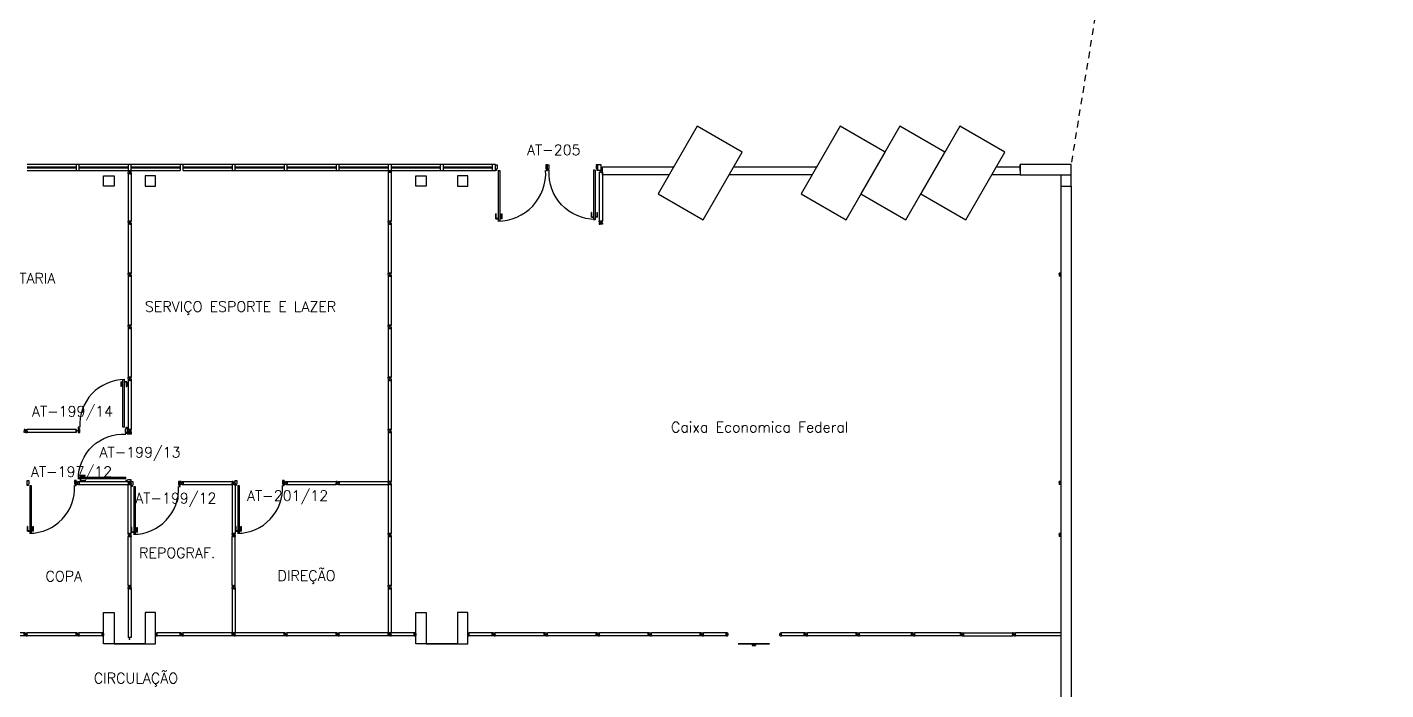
# Model space of a CAD drawing. Header units: millimetres. Extents: x 2860 to 3104, y 1039 to 1134.
# Drawn here: x 3069.24 to 3095.36, y 1060.49 to 1073.22 of the extents above; entities that cross this region are included whole.
import ezdxf

# ---------------------------------------------------------------- set-up
doc = ezdxf.new("R2010")
doc.units = ezdxf.units.MM
doc.linetypes.add('HIDDEN2', pattern=[0.1875, 0.125, -0.0625])
for name, color, linetype in [('ALV', 2, 'Continuous'), ('DIV', 2, 'Continuous'), ('EQUIP', 1, 'Continuous'), ('ESQ', 2, 'Continuous'), ('ESTR', 3, 'Continuous'), ('PROJ', 1, 'HIDDEN2'), ('TEXTO', 2, 'Continuous'), ('TEXTO-ENDEREÇO', 2, 'Continuous')]:
    doc.layers.add(name, color=color, linetype=linetype)
doc.styles.add('UNB-100', font='simplex.shx', dxfattribs={"height": 0.2})
doc.styles.add('UNB-100-1', font='simplex.shx', dxfattribs={"height": 0.2})

# ---------------------------------------------------------------- blocks, each defined once
blk = doc.blocks.new('PILINT-TTS')
for points in [[(-0.2, 0), (-0.2, -0.2), (0, -0.2), (0, 0)], [(-0.8, 0), (-0.8, -0.2), (-1, -0.2), (-1, 0)], [(-0.8, -8.39), (-0.8, -8.99), (-1, -8.99), (-1, -8.39)]]:
    blk.add_lwpolyline(points, close=True)
blk.add_lwpolyline([(-0.2, -8.99), (0, -8.99), (0, -8.39), (-0.2, -8.39), (-0.2, -8.99)])
blk = doc.blocks.new('DIVMT-TTS')
for p, q in [((-0.03, 0.03), (-0.03, 0.006)), ((-0.008, 0.03), (-0.03, 0.03)), ((-0.0185, 0.006), (-0.03, 0.006)), ((-0.0185, -0.006), (-0.0185, 0.006)), ((-0.008, 0.03), (-0.008, 0.02)), ((-0.008, 0.02), (0.008, 0.02)), ((-0.0051, 0), (0.0051, 0)), ((0.0051, 0), (-0.0051, 0)), ((-0.0051, 0), (0.0051, 0)), ((0, -0.0051), (0, 0.0051)), ((0, 0.0051), (0, -0.0051)), ((0.008, 0.03), (0.008, 0.02)), ((0.008, 0.03), (0.03, 0.03)), ((0.0205, 0.006), (0.03, 0.006)), ((0.0205, -0.006), (0.0205, 0.006)), ((0.0205, 0.006), (0.0205, -0.006)), ((0.0205, 0.006), (0.03, 0.006)), ((0.97, 0.03), (0.03, 0.03)), ((0.03, 0.006), (0.03, 0.03)), ((0.03, -0.03), (0.03, 0.03)), ((0.03, -0.005), (0.03, 0.005)), ((0.97, -0.03), (0.97, 0.03)), ((0.97, 0.03), (0.97, 0.009)), ((0.97, 0.009), (0.97, 0.027)), ((0.9795, 0.006), (0.97, 0.006)), ((0.97, -0.005), (0.97, 0.005)), ((0.9795, 0.006), (0.9795, -0.006)), ((1.0051, 0), (0.9949, 0)), ((1, 0.0051), (1, -0.0051)), ((-0.0185, -0.006), (-0.03, -0.006)), ((-0.03, -0.03), (-0.03, -0.006)), ((-0.008, -0.03), (-0.03, -0.03)), ((-0.008, -0.03), (-0.008, -0.02)), ((-0.008, -0.02), (0.008, -0.02)), ((0.008, -0.03), (0.008, -0.02)), ((0.008, -0.03), (0.03, -0.03)), ((0.0205, -0.006), (0.03, -0.006)), ((0.0205, -0.006), (0.03, -0.006)), ((0.03, -0.006), (0.03, -0.03)), ((0.97, -0.03), (0.03, -0.03)), ((0.9795, -0.006), (0.97, -0.006)), ((0.97, -0.009), (0.97, -0.027))]:
    blk.add_line(p, q)
blk = doc.blocks.new('PDV2D-TTS')
at = {"layer": 'DIV'}
for p, q in [((0.03, 0.05), (0.06, 0.05)), ((0.03, 0.035), (0.03, 0.05)), ((0.03, -0.035), (0.03, 0.035)), ((0.06, 0.05), (0.06, -0.02)), ((0.941, 0.05), (0.941, -0.02)), ((0.971, 0.05), (0.941, 0.05)), ((0.971, 0.035), (0.971, 0.05)), ((0.971, -0.035), (0.971, 0.035)), ((0.03, -0.05), (0.03, -0.035)), ((0.05, -0.05), (0.03, -0.05)), ((0.05, -0.02), (0.06, -0.02)), ((0.05, -0.02), (0.05, -0.05)), ((0.079, -0.05), (0.109, -0.05)), ((0.079, -0.05), (0.079, -0.965)), ((0.109, -0.05), (0.109, -0.965)), ((0.951, -0.02), (0.941, -0.02)), ((0.951, -0.02), (0.951, -0.05)), ((0.951, -0.05), (0.971, -0.05)), ((0.971, -0.05), (0.971, -0.035)), ((0.109, -0.965), (0.079, -0.965))]:
    blk.add_line(p, q, dxfattribs=at)
at = {"layer": 'DIV', "color": 1}
for p, q in [((0.036, -0.925), (0.036, -0.835)), ((0.046, -0.835), (0.036, -0.835)), ((0.036, -0.925), (0.076, -0.925)), ((0.046, -0.915), (0.046, -0.835)), ((0.046, -0.915), (0.076, -0.915)), ((0.141, -0.915), (0.111, -0.915)), ((0.151, -0.925), (0.111, -0.925)), ((0.141, -0.915), (0.141, -0.835)), ((0.141, -0.835), (0.151, -0.835)), ((0.151, -0.925), (0.151, -0.835))]:
    blk.add_line(p, q, dxfattribs=at)
blk.add_arc((0.076, -0.1), 0.865, 270, 3.3214, dxfattribs=at)
blk = doc.blocks.new('DIVCIR-TTS')
for p, q in [((0.005, 0), (-0.005, 0)), ((-0.005, 0), (0.005, 0)), ((-0.005, 0), (0.005, 0)), ((0, 0.001), (0, 0.02)), ((0.008, 0.02), (0, 0.02)), ((0, 0.005), (0, -0.005)), ((0, -0.005), (0, 0.005)), ((0, -0.02), (0, 0.001)), ((0.008, 0.03), (0.008, 0.02)), ((0.008, 0.03), (0.03, 0.03)), ((0.02, 0.006), (0.02, -0.006)), ((0.02, 0.006), (0.03, 0.006)), ((0.02, -0.004), (0.02, 0.004)), ((0.02, 0.006), (0.02, -0.006)), ((0.02, 0.006), (0.03, 0.006)), ((0.023, 0.006), (0.027, 0.006)), ((0.47, 0.03), (0.03, 0.03)), ((0.03, -0.03), (0.03, 0.03)), ((0.03, -0.03), (0.03, 0.03)), ((0.03, 0.009), (0.03, 0.027)), ((0.03, -0.005), (0.03, 0.005)), ((0.03, -0.005), (0.03, 0.005)), ((0.47, 0.03), (0.47, 0.009)), ((0.47, -0.03), (0.47, 0.03)), ((0.47, 0.03), (0.47, 0.006)), ((0.492, 0.03), (0.47, 0.03)), ((0.47, 0.009), (0.47, 0.027)), ((0.479, 0.006), (0.47, 0.006)), ((0.481, 0.006), (0.47, 0.006)), ((0.47, -0.005), (0.47, 0.005)), ((0.479, 0.006), (0.479, -0.006)), ((0.481, -0.006), (0.481, 0.006)), ((0.492, 0.03), (0.492, 0.02)), ((0.492, 0.02), (0.508, 0.02)), ((0.505, 0), (0.495, 0)), ((0.495, 0), (0.505, 0)), ((0.505, 0), (0.495, 0)), ((0.495, 0), (0.505, 0)), ((0.5, 0.005), (0.5, -0.005)), ((0.5, -0.005), (0.5, 0.005)), ((0.5, 0.005), (0.5, -0.005)), ((0.508, 0.03), (0.508, 0.02)), ((0.508, 0.03), (0.53, 0.03)), ((0.52, 0.006), (0.53, 0.006)), ((0.52, -0.006), (0.52, 0.006)), ((0.52, 0.006), (0.52, -0.006)), ((0.52, 0.006), (0.53, 0.006)), ((1.47, 0.03), (0.53, 0.03)), ((0.53, 0.006), (0.53, 0.03)), ((0.53, -0.03), (0.53, 0.03)), ((0.53, -0.005), (0.53, 0.005)), ((1.47, -0.03), (1.47, 0.03)), ((1.47, 0.03), (1.47, 0.009)), ((1.47, 0.03), (1.47, 0.006)), ((1.492, 0.03), (1.47, 0.03)), ((1.47, 0.009), (1.47, 0.027)), ((1.479, 0.006), (1.47, 0.006)), ((1.481, 0.006), (1.47, 0.006)), ((1.47, -0.005), (1.47, 0.005)), ((1.479, 0.006), (1.479, -0.006)), ((1.481, -0.006), (1.481, 0.006)), ((1.492, 0.03), (1.492, 0.02)), ((1.492, 0.02), (1.508, 0.02)), ((1.505, 0), (1.495, 0)), ((1.495, 0), (1.505, 0)), ((1.505, 0), (1.495, 0)), ((1.495, 0), (1.505, 0)), ((1.5, 0.005), (1.5, -0.005)), ((1.5, -0.005), (1.5, 0.005)), ((1.5, 0.005), (1.5, -0.005)), ((1.508, 0.03), (1.508, 0.02)), ((1.508, 0.03), (1.53, 0.03)), ((1.52, 0.006), (1.53, 0.006)), ((1.52, -0.006), (1.52, 0.006)), ((1.52, 0.006), (1.52, -0.006)), ((1.52, 0.006), (1.53, 0.006)), ((2.47, 0.03), (1.53, 0.03)), ((1.53, 0.006), (1.53, 0.03)), ((1.53, -0.03), (1.53, 0.03)), ((1.53, -0.005), (1.53, 0.005)), ((2.47, -0.03), (2.47, 0.03)), ((2.47, 0.03), (2.47, 0.009)), ((2.47, 0.03), (2.47, 0.006)), ((2.492, 0.03), (2.47, 0.03)), ((2.47, 0.009), (2.47, 0.027)), ((2.479, 0.006), (2.47, 0.006)), ((2.481, 0.006), (2.47, 0.006)), ((2.47, -0.005), (2.47, 0.005)), ((2.479, 0.006), (2.479, -0.006)), ((2.481, -0.006), (2.481, 0.006)), ((2.492, 0.03), (2.492, 0.02)), ((2.492, 0.02), (2.508, 0.02)), ((2.505, 0), (2.495, 0)), ((2.495, 0), (2.505, 0)), ((2.505, 0), (2.495, 0)), ((2.495, 0), (2.505, 0)), ((2.5, 0.005), (2.5, -0.005)), ((2.5, -0.005), (2.5, 0.005)), ((2.5, 0.005), (2.5, -0.005)), ((2.508, 0.03), (2.508, 0.02)), ((2.508, 0.03), (2.53, 0.03)), ((2.52, 0.006), (2.53, 0.006)), ((2.52, -0.006), (2.52, 0.006)), ((2.52, 0.006), (2.52, -0.006)), ((2.52, 0.006), (2.53, 0.006)), ((3.47, 0.03), (2.53, 0.03)), ((2.53, 0.006), (2.53, 0.03)), ((2.53, -0.03), (2.53, 0.03)), ((2.53, -0.005), (2.53, 0.005)), ((3.47, -0.03), (3.47, 0.03)), ((3.47, 0.03), (3.47, 0.009)), ((3.47, 0.03), (3.47, 0.006)), ((3.492, 0.03), (3.47, 0.03)), ((3.47, 0.009), (3.47, 0.027)), ((3.479, 0.006), (3.47, 0.006)), ((3.481, 0.006), (3.47, 0.006)), ((3.47, -0.005), (3.47, 0.005)), ((3.479, 0.006), (3.479, -0.006)), ((3.481, -0.006), (3.481, 0.006)), ((3.492, 0.03), (3.492, 0.02)), ((3.492, 0.02), (3.508, 0.02)), ((3.505, 0), (3.495, 0)), ((3.495, 0), (3.505, 0)), ((3.505, 0), (3.495, 0)), ((3.495, 0), (3.505, 0)), ((3.5, 0.005), (3.5, -0.005)), ((3.5, -0.005), (3.5, 0.005)), ((3.5, 0.005), (3.5, -0.005)), ((3.508, 0.03), (3.508, 0.02)), ((3.508, 0.03), (3.53, 0.03)), ((3.52, 0.006), (3.53, 0.006)), ((3.52, -0.006), (3.52, 0.006)), ((3.52, 0.006), (3.52, -0.006)), ((3.52, 0.006), (3.53, 0.006)), ((4.47, 0.03), (3.53, 0.03)), ((3.53, 0.006), (3.53, 0.03)), ((3.53, -0.03), (3.53, 0.03)), ((3.53, -0.005), (3.53, 0.005)), ((4.47, 0.03), (4.47, 0.006)), ((4.492, 0.03), (4.47, 0.03)), ((4.47, -0.03), (4.47, 0.03)), ((4.47, 0.03), (4.47, 0.009)), ((4.47, 0.009), (4.47, 0.027)), ((4.481, 0.006), (4.47, 0.006)), ((4.479, 0.006), (4.47, 0.006)), ((4.47, -0.005), (4.47, 0.005)), ((4.479, 0.006), (4.479, -0.006)), ((4.481, -0.006), (4.481, 0.006)), ((4.492, 0.03), (4.492, 0.02)), ((4.492, 0.02), (4.508, 0.02)), ((4.495, 0), (4.505, 0)), ((4.505, 0), (4.495, 0)), ((4.495, 0), (4.505, 0)), ((4.505, 0), (4.495, 0)), ((4.5, -0.005), (4.5, 0.005)), ((4.5, 0.005), (4.5, -0.005)), ((4.5, 0.005), (4.5, -0.005)), ((4.508, 0.03), (4.508, 0.02)), ((4.508, 0.03), (4.53, 0.03)), ((4.52, 0.006), (4.53, 0.006)), ((4.52, -0.006), (4.52, 0.006)), ((4.52, 0.006), (4.52, -0.006)), ((4.52, 0.006), (4.53, 0.006)), ((4.53, 0.006), (4.53, 0.03)), ((4.53, -0.03), (4.53, 0.03)), ((4.97, 0.03), (4.53, 0.03)), ((4.53, -0.005), (4.53, 0.005)), ((4.97, 0.03), (4.97, 0.009)), ((4.97, -0.03), (4.97, 0.03)), ((4.992, 0.029), (4.97, 0.029)), ((4.97, 0.029), (4.97, -0.031)), ((4.97, 0.009), (4.97, 0.027)), ((4.97, 0.008), (4.97, 0.026)), ((4.979, 0.006), (4.97, 0.006)), ((4.97, -0.005), (4.97, 0.005)), ((4.979, 0.005), (4.97, 0.005)), ((4.97, 0.004), (4.97, -0.006)), ((4.977, 0.005), (4.973, 0.005)), ((4.979, 0.006), (4.979, -0.006)), ((4.979, -0.007), (4.979, 0.005)), ((4.979, 0.003), (4.979, -0.005)), ((4.992, 0.029), (4.992, 0.019)), ((5, 0.019), (4.992, 0.019)), ((5.005, 0), (4.995, 0)), ((5, 0.019), (5, -0.002)), ((5, 0.005), (5, -0.005)), ((5, 0.004), (5, -0.006)), ((0, -0.02), (0.008, -0.02)), ((0.008, -0.03), (0.008, -0.02)), ((0.008, -0.03), (0.03, -0.03)), ((0.02, -0.006), (0.03, -0.006)), ((0.02, -0.006), (0.03, -0.006)), ((0.023, -0.006), (0.027, -0.006)), ((0.03, -0.009), (0.03, -0.027)), ((0.47, -0.03), (0.03, -0.03)), ((0.479, -0.006), (0.47, -0.006)), ((0.481, -0.006), (0.47, -0.006)), ((0.47, -0.03), (0.47, -0.006)), ((0.47, -0.009), (0.47, -0.027)), ((0.492, -0.03), (0.47, -0.03)), ((0.492, -0.03), (0.492, -0.02)), ((0.492, -0.02), (0.508, -0.02)), ((0.508, -0.03), (0.508, -0.02)), ((0.508, -0.03), (0.53, -0.03)), ((0.52, -0.006), (0.53, -0.006)), ((0.52, -0.006), (0.53, -0.006)), ((0.53, -0.006), (0.53, -0.03)), ((1.47, -0.03), (0.53, -0.03)), ((1.479, -0.006), (1.47, -0.006)), ((1.481, -0.006), (1.47, -0.006)), ((1.47, -0.03), (1.47, -0.006)), ((1.47, -0.009), (1.47, -0.027)), ((1.492, -0.03), (1.47, -0.03)), ((1.492, -0.03), (1.492, -0.02)), ((1.492, -0.02), (1.508, -0.02)), ((1.508, -0.03), (1.508, -0.02)), ((1.508, -0.03), (1.53, -0.03)), ((1.52, -0.006), (1.53, -0.006)), ((1.52, -0.006), (1.53, -0.006)), ((1.53, -0.006), (1.53, -0.03)), ((2.47, -0.03), (1.53, -0.03)), ((2.479, -0.006), (2.47, -0.006)), ((2.481, -0.006), (2.47, -0.006)), ((2.47, -0.03), (2.47, -0.006)), ((2.47, -0.009), (2.47, -0.027)), ((2.492, -0.03), (2.47, -0.03)), ((2.492, -0.03), (2.492, -0.02)), ((2.492, -0.02), (2.508, -0.02)), ((2.508, -0.03), (2.508, -0.02)), ((2.508, -0.03), (2.53, -0.03)), ((2.52, -0.006), (2.53, -0.006)), ((2.52, -0.006), (2.53, -0.006)), ((2.53, -0.006), (2.53, -0.03)), ((3.47, -0.03), (2.53, -0.03)), ((3.479, -0.006), (3.47, -0.006)), ((3.481, -0.006), (3.47, -0.006)), ((3.47, -0.03), (3.47, -0.006)), ((3.47, -0.009), (3.47, -0.027)), ((3.492, -0.03), (3.47, -0.03)), ((3.492, -0.03), (3.492, -0.02)), ((3.492, -0.02), (3.508, -0.02)), ((3.508, -0.03), (3.508, -0.02)), ((3.508, -0.03), (3.53, -0.03)), ((3.52, -0.006), (3.53, -0.006)), ((3.52, -0.006), (3.53, -0.006)), ((3.53, -0.006), (3.53, -0.03)), ((4.47, -0.03), (3.53, -0.03)), ((4.481, -0.006), (4.47, -0.006)), ((4.47, -0.03), (4.47, -0.006)), ((4.479, -0.006), (4.47, -0.006)), ((4.47, -0.009), (4.47, -0.027)), ((4.492, -0.03), (4.47, -0.03)), ((4.492, -0.03), (4.492, -0.02)), ((4.492, -0.02), (4.508, -0.02)), ((4.508, -0.03), (4.508, -0.02)), ((4.508, -0.03), (4.53, -0.03)), ((4.52, -0.006), (4.53, -0.006)), ((4.52, -0.006), (4.53, -0.006)), ((4.53, -0.006), (4.53, -0.03)), ((4.97, -0.03), (4.53, -0.03)), ((4.979, -0.006), (4.97, -0.006)), ((4.979, -0.007), (4.97, -0.007)), ((4.97, -0.009), (4.97, -0.027)), ((4.97, -0.01), (4.97, -0.028)), ((4.992, -0.031), (4.97, -0.031)), ((4.977, -0.007), (4.973, -0.007)), ((4.992, -0.031), (4.992, -0.021)), ((4.992, -0.021), (5, -0.021)), ((5.005, -0.001), (4.995, -0.001)), ((5, -0.002), (5, -0.021))]:
    blk.add_line(p, q)
blk = doc.blocks.new('MTT-TTS')
for p, q in [((-0.008, 0.03), (-0.03, 0.03)), ((-0.03, 0.03), (-0.03, 0.006)), ((-0.0185, 0.006), (-0.03, 0.006)), ((-0.0185, -0.006), (-0.0185, 0.006)), ((-0.008, 0.03), (-0.008, 0.02)), ((-0.008, 0.02), (0.008, 0.02)), ((-0.0051, 0), (0.0051, 0)), ((0, -0.0051), (0, 0.0051)), ((0.008, 0.03), (0.03, 0.03)), ((0.008, 0.03), (0.008, 0.02)), ((0.0205, -0.006), (0.0205, 0.006)), ((0.0205, 0.006), (0.03, 0.006)), ((0.03, 0.006), (0.03, 0.03)), ((-0.03, -0.03), (-0.03, -0.006)), ((-0.0185, -0.006), (-0.03, -0.006)), ((-0.008, -0.03), (-0.03, -0.03)), ((-0.008, -0.02), (0.008, -0.02)), ((-0.008, -0.03), (-0.008, -0.02)), ((0.008, -0.03), (0.008, -0.02)), ((0.008, -0.03), (0.03, -0.03)), ((0.0205, -0.006), (0.03, -0.006)), ((0.03, -0.006), (0.03, -0.03))]:
    blk.add_line(p, q)
blk = doc.blocks.new('DIV-TTS')
for p, q in [((-0.0051, 0), (0.0051, 0)), ((0, -0.0051), (0, 0.0051)), ((0.0205, 0.006), (0.03, 0.006)), ((0.0205, -0.006), (0.0205, 0.006)), ((0.03, 0.03), (0.97, 0.03)), ((0.03, 0.03), (0.03, -0.03)), ((0.03, 0.009), (0.03, 0.027)), ((0.03, 0.005), (0.03, -0.005)), ((0.97, 0.03), (0.97, -0.03)), ((0.9795, 0.006), (0.97, 0.006)), ((0.97, 0.005), (0.97, -0.005)), ((0.9795, -0.006), (0.9795, 0.006)), ((1.0051, 0), (0.9949, 0)), ((0.9949, 0), (1.0051, 0)), ((1, -0.0051), (1, 0.0051)), ((0.0205, -0.006), (0.03, -0.006)), ((0.03, -0.03), (0.03, -0.009)), ((0.03, -0.009), (0.03, -0.027)), ((0.03, -0.03), (0.97, -0.03)), ((0.9795, -0.006), (0.97, -0.006))]:
    blk.add_line(p, q)
blk = doc.blocks.new('MTINI-TTS')
for p, q in [((-0.03, 0.008), (-0.03, 0.03)), ((0.03, 0.03), (-0.03, 0.03)), ((-0.03, 0.008), (-0.02, 0.008)), ((-0.009, 0.03), (-0.027, 0.03)), ((-0.02, 0.008), (-0.02, 0)), ((-0.001, 0), (-0.02, 0)), ((-0.006, 0.02), (-0.006, 0.03)), ((-0.006, 0.023), (-0.006, 0.027)), ((-0.006, 0.02), (0.006, 0.02)), ((0.005, 0.03), (-0.005, 0.03)), ((0.005, 0), (-0.005, 0)), ((0.004, 0.02), (-0.004, 0.02)), ((0.02, 0), (-0.001, 0)), ((0, -0.005), (0, 0.005)), ((0.006, 0.02), (0.006, 0.03)), ((0.006, 0.023), (0.006, 0.027)), ((0.009, 0.03), (0.027, 0.03)), ((0.03, 0.008), (0.02, 0.008)), ((0.02, 0), (0.02, 0.008)), ((0.03, 0.008), (0.03, 0.03))]:
    blk.add_line(p, q)

msp = doc.modelspace()

# ---------------------------------------------------------------- linework, layer by layer
at = {"layer": 'ALV'}
for p, q in [((3080.297, 1070.382), (3080.297, 1070.532)), ((3080.297, 1070.532), (3081.666, 1070.532)), ((3082.821, 1070.532), (3084.415, 1070.532)), ((3085.564, 1070.532), (3085.57, 1070.532)), ((3087.868, 1070.532), (3088.331, 1070.532)), ((3081.58, 1070.382), (3080.297, 1070.382)), ((3084.329, 1070.382), (3082.734, 1070.382)), ((3085.483, 1070.382), (3085.478, 1070.382)), ((3088.331, 1070.382), (3087.782, 1070.382)), ((3089.108, 1070.164), (3089.108, 1052.174)), ((3089.308, 1070.164), (3089.308, 1052.174))]:
    msp.add_line(p, q, dxfattribs=at)
at = {"layer": 'DIV'}
for p, q in [((3071.177, 1070.401), (3071.177, 1069.492)), ((3071.237, 1070.401), (3071.177, 1070.401)), ((3071.177, 1070.401), (3071.198, 1070.401)), ((3071.198, 1070.401), (3071.18, 1070.401)), ((3071.201, 1070.411), (3071.213, 1070.411)), ((3071.201, 1070.411), (3071.201, 1070.401)), ((3071.202, 1070.431), (3071.212, 1070.431)), ((3071.212, 1070.401), (3071.202, 1070.401)), ((3071.207, 1070.436), (3071.207, 1070.426)), ((3071.213, 1070.411), (3071.213, 1070.401)), ((3071.216, 1070.401), (3071.234, 1070.401)), ((3071.237, 1070.401), (3071.237, 1069.492)), ((3071.201, 1069.492), (3071.177, 1069.492)), ((3071.177, 1069.47), (3071.177, 1069.492)), ((3071.237, 1069.492), (3071.177, 1069.492)), ((3071.177, 1069.47), (3071.187, 1069.47)), ((3071.177, 1069.454), (3071.187, 1069.454)), ((3071.177, 1069.454), (3071.177, 1069.432)), ((3071.177, 1069.432), (3071.201, 1069.432)), ((3071.187, 1069.454), (3071.187, 1069.47)), ((3071.201, 1069.482), (3071.201, 1069.492)), ((3071.201, 1069.482), (3071.201, 1069.492)), ((3071.213, 1069.482), (3071.201, 1069.482)), ((3071.201, 1069.482), (3071.213, 1069.482)), ((3071.201, 1069.443), (3071.201, 1069.432)), ((3071.213, 1069.443), (3071.201, 1069.443)), ((3071.212, 1069.492), (3071.202, 1069.492)), ((3071.212, 1069.462), (3071.202, 1069.462)), ((3071.202, 1069.462), (3071.212, 1069.462)), ((3071.207, 1069.457), (3071.207, 1069.467)), ((3071.207, 1069.467), (3071.207, 1069.457)), ((3071.207, 1069.457), (3071.207, 1069.467)), ((3071.213, 1069.492), (3071.237, 1069.492)), ((3071.213, 1069.482), (3071.213, 1069.492)), ((3071.213, 1069.482), (3071.213, 1069.492)), ((3071.213, 1069.443), (3071.213, 1069.432)), ((3071.237, 1069.432), (3071.213, 1069.432)), ((3071.237, 1069.47), (3071.227, 1069.47)), ((3071.227, 1069.454), (3071.227, 1069.47)), ((3071.237, 1069.454), (3071.227, 1069.454)), ((3071.237, 1069.47), (3071.237, 1069.492)), ((3071.237, 1069.454), (3071.237, 1069.432)), ((3073.177, 1062.432), (3073.198, 1062.432)), ((3073.237, 1062.432), (3073.177, 1062.432)), ((3073.177, 1062.432), (3073.178, 1061.584)), ((3073.198, 1062.432), (3073.18, 1062.432)), ((3073.201, 1062.441), (3073.201, 1062.432)), ((3073.201, 1062.441), (3073.213, 1062.441)), ((3073.202, 1062.462), (3073.212, 1062.462)), ((3073.212, 1062.432), (3073.202, 1062.432)), ((3073.207, 1062.467), (3073.207, 1062.457)), ((3073.213, 1062.441), (3073.213, 1062.432)), ((3073.216, 1062.432), (3073.234, 1062.432)), ((3073.237, 1062.432), (3073.238, 1061.584)), ((3076.177, 1062.432), (3076.198, 1062.432)), ((3076.237, 1062.432), (3076.177, 1062.432)), ((3076.177, 1062.432), (3076.178, 1061.584)), ((3076.198, 1062.432), (3076.18, 1062.432)), ((3076.201, 1062.441), (3076.201, 1062.432)), ((3076.201, 1062.441), (3076.213, 1062.441)), ((3076.202, 1062.462), (3076.212, 1062.462)), ((3076.212, 1062.432), (3076.202, 1062.432)), ((3076.207, 1062.467), (3076.207, 1062.457)), ((3076.213, 1062.441), (3076.213, 1062.432)), ((3076.216, 1062.432), (3076.234, 1062.432)), ((3076.237, 1062.432), (3076.238, 1061.584)), ((3073.238, 1061.584), (3073.178, 1061.584)), ((3073.202, 1061.574), (3073.202, 1061.584)), ((3073.202, 1061.574), (3073.214, 1061.574)), ((3073.213, 1061.584), (3073.203, 1061.584)), ((3073.203, 1061.554), (3073.213, 1061.554)), ((3073.208, 1061.559), (3073.208, 1061.549)), ((3073.208, 1061.549), (3073.208, 1061.559)), ((3073.214, 1061.574), (3073.214, 1061.584)), ((3076.238, 1061.584), (3076.178, 1061.584)), ((3076.202, 1061.574), (3076.202, 1061.584)), ((3076.202, 1061.574), (3076.214, 1061.574)), ((3076.213, 1061.584), (3076.203, 1061.584)), ((3076.203, 1061.554), (3076.213, 1061.554)), ((3076.208, 1061.559), (3076.208, 1061.549)), ((3076.208, 1061.549), (3076.208, 1061.559)), ((3076.214, 1061.574), (3076.214, 1061.584)), ((3083.713, 1061.554), (3083.703, 1061.554)), ((3083.703, 1061.554), (3083.713, 1061.554)), ((3083.703, 1061.554), (3083.713, 1061.554)), ((3083.708, 1061.554), (3083.708, 1061.574)), ((3083.716, 1061.574), (3083.708, 1061.574)), ((3083.708, 1061.559), (3083.708, 1061.549)), ((3083.708, 1061.549), (3083.708, 1061.559)), ((3083.708, 1061.534), (3083.708, 1061.554)), ((3083.708, 1061.534), (3083.716, 1061.534)), ((3083.716, 1061.584), (3083.716, 1061.574)), ((3083.716, 1061.584), (3083.738, 1061.584)), ((3083.716, 1061.524), (3083.716, 1061.534)), ((3083.716, 1061.524), (3083.738, 1061.524)), ((3083.728, 1061.56), (3083.728, 1061.548)), ((3083.728, 1061.56), (3083.738, 1061.56)), ((3083.728, 1061.56), (3083.728, 1061.548)), ((3083.728, 1061.56), (3083.738, 1061.56)), ((3083.728, 1061.55), (3083.728, 1061.558)), ((3083.728, 1061.548), (3083.738, 1061.548)), ((3083.728, 1061.548), (3083.738, 1061.548)), ((3083.73, 1061.56), (3083.735, 1061.56)), ((3083.73, 1061.548), (3083.735, 1061.548)), ((3084.178, 1061.584), (3083.738, 1061.584)), ((3083.738, 1061.524), (3083.738, 1061.584)), ((3083.738, 1061.524), (3083.738, 1061.584)), ((3083.738, 1061.563), (3083.738, 1061.581)), ((3083.738, 1061.549), (3083.738, 1061.559)), ((3083.738, 1061.549), (3083.738, 1061.559)), ((3083.738, 1061.545), (3083.738, 1061.527)), ((3084.178, 1061.524), (3083.738, 1061.524)), ((3084.178, 1061.584), (3084.178, 1061.563)), ((3084.178, 1061.524), (3084.178, 1061.584)), ((3084.178, 1061.584), (3084.178, 1061.56)), ((3084.2, 1061.584), (3084.178, 1061.584)), ((3084.178, 1061.563), (3084.178, 1061.581)), ((3084.187, 1061.56), (3084.178, 1061.56)), ((3084.189, 1061.56), (3084.178, 1061.56)), ((3084.178, 1061.549), (3084.178, 1061.559)), ((3084.187, 1061.548), (3084.178, 1061.548)), ((3084.189, 1061.548), (3084.178, 1061.548)), ((3084.178, 1061.524), (3084.178, 1061.548)), ((3084.178, 1061.545), (3084.178, 1061.527)), ((3084.2, 1061.524), (3084.178, 1061.524)), ((3084.187, 1061.56), (3084.187, 1061.548)), ((3084.189, 1061.548), (3084.189, 1061.56)), ((3084.2, 1061.584), (3084.2, 1061.574)), ((3084.2, 1061.574), (3084.216, 1061.574)), ((3084.2, 1061.524), (3084.2, 1061.534)), ((3084.2, 1061.534), (3084.216, 1061.534)), ((3084.213, 1061.554), (3084.203, 1061.554)), ((3084.203, 1061.554), (3084.213, 1061.554)), ((3084.213, 1061.554), (3084.203, 1061.554)), ((3084.203, 1061.554), (3084.213, 1061.554)), ((3084.208, 1061.559), (3084.208, 1061.549)), ((3084.208, 1061.549), (3084.208, 1061.559)), ((3084.208, 1061.559), (3084.208, 1061.549)), ((3084.216, 1061.584), (3084.216, 1061.574)), ((3084.216, 1061.584), (3084.238, 1061.584)), ((3084.216, 1061.524), (3084.216, 1061.534)), ((3084.216, 1061.524), (3084.238, 1061.524)), ((3084.228, 1061.56), (3084.238, 1061.56)), ((3084.228, 1061.548), (3084.228, 1061.56)), ((3084.228, 1061.56), (3084.228, 1061.548)), ((3084.228, 1061.56), (3084.238, 1061.56)), ((3084.228, 1061.548), (3084.238, 1061.548)), ((3084.228, 1061.548), (3084.238, 1061.548)), ((3085.178, 1061.584), (3084.238, 1061.584)), ((3084.238, 1061.56), (3084.238, 1061.584)), ((3084.238, 1061.524), (3084.238, 1061.584)), ((3084.238, 1061.549), (3084.238, 1061.559)), ((3084.238, 1061.548), (3084.238, 1061.524)), ((3085.178, 1061.524), (3084.238, 1061.524)), ((3085.178, 1061.524), (3085.178, 1061.584)), ((3085.178, 1061.584), (3085.178, 1061.563)), ((3085.178, 1061.584), (3085.178, 1061.56)), ((3085.2, 1061.584), (3085.178, 1061.584)), ((3085.178, 1061.563), (3085.178, 1061.581)), ((3085.187, 1061.56), (3085.178, 1061.56)), ((3085.189, 1061.56), (3085.178, 1061.56)), ((3085.178, 1061.549), (3085.178, 1061.559)), ((3085.187, 1061.548), (3085.178, 1061.548)), ((3085.189, 1061.548), (3085.178, 1061.548)), ((3085.178, 1061.524), (3085.178, 1061.548)), ((3085.178, 1061.545), (3085.178, 1061.527)), ((3085.2, 1061.524), (3085.178, 1061.524)), ((3085.187, 1061.56), (3085.187, 1061.548)), ((3085.189, 1061.548), (3085.189, 1061.56)), ((3085.2, 1061.584), (3085.2, 1061.574)), ((3085.2, 1061.574), (3085.216, 1061.574)), ((3085.2, 1061.524), (3085.2, 1061.534)), ((3085.2, 1061.534), (3085.216, 1061.534)), ((3085.213, 1061.554), (3085.203, 1061.554)), ((3085.203, 1061.554), (3085.213, 1061.554)), ((3085.213, 1061.554), (3085.203, 1061.554)), ((3085.203, 1061.554), (3085.213, 1061.554)), ((3085.208, 1061.559), (3085.208, 1061.549)), ((3085.208, 1061.549), (3085.208, 1061.559)), ((3085.208, 1061.559), (3085.208, 1061.549)), ((3085.216, 1061.584), (3085.216, 1061.574)), ((3085.216, 1061.584), (3085.238, 1061.584)), ((3085.216, 1061.524), (3085.216, 1061.534)), ((3085.216, 1061.524), (3085.238, 1061.524)), ((3085.228, 1061.56), (3085.238, 1061.56)), ((3085.228, 1061.548), (3085.228, 1061.56)), ((3085.228, 1061.56), (3085.228, 1061.548)), ((3085.228, 1061.56), (3085.238, 1061.56)), ((3085.228, 1061.548), (3085.238, 1061.548)), ((3085.228, 1061.548), (3085.238, 1061.548)), ((3086.241, 1061.584), (3085.238, 1061.584)), ((3085.238, 1061.56), (3085.238, 1061.584)), ((3085.238, 1061.524), (3085.238, 1061.584)), ((3085.238, 1061.549), (3085.238, 1061.559)), ((3085.238, 1061.548), (3085.238, 1061.524)), ((3086.241, 1061.524), (3085.238, 1061.524)), ((3086.241, 1061.524), (3086.241, 1061.584)), ((3086.241, 1061.584), (3086.241, 1061.563)), ((3086.241, 1061.584), (3086.241, 1061.56)), ((3086.263, 1061.584), (3086.241, 1061.584)), ((3086.241, 1061.563), (3086.241, 1061.581)), ((3086.25, 1061.56), (3086.241, 1061.56)), ((3086.252, 1061.56), (3086.241, 1061.56)), ((3086.241, 1061.549), (3086.241, 1061.559)), ((3086.25, 1061.548), (3086.241, 1061.548)), ((3086.252, 1061.548), (3086.241, 1061.548)), ((3086.241, 1061.524), (3086.241, 1061.548)), ((3086.241, 1061.545), (3086.241, 1061.527)), ((3086.263, 1061.524), (3086.241, 1061.524)), ((3086.25, 1061.56), (3086.25, 1061.548)), ((3086.252, 1061.548), (3086.252, 1061.56)), ((3086.263, 1061.584), (3086.263, 1061.574)), ((3086.263, 1061.574), (3086.279, 1061.574)), ((3086.263, 1061.524), (3086.263, 1061.534)), ((3086.263, 1061.534), (3086.279, 1061.534)), ((3086.276, 1061.554), (3086.266, 1061.554)), ((3086.266, 1061.554), (3086.276, 1061.554)), ((3086.276, 1061.554), (3086.266, 1061.554)), ((3086.266, 1061.554), (3086.276, 1061.554)), ((3086.271, 1061.559), (3086.271, 1061.549)), ((3086.271, 1061.549), (3086.271, 1061.559)), ((3086.271, 1061.559), (3086.271, 1061.549)), ((3086.279, 1061.584), (3086.279, 1061.574)), ((3086.279, 1061.584), (3086.301, 1061.584)), ((3086.279, 1061.524), (3086.279, 1061.534)), ((3086.279, 1061.524), (3086.301, 1061.524)), ((3086.291, 1061.56), (3086.301, 1061.56)), ((3086.291, 1061.548), (3086.291, 1061.56)), ((3086.291, 1061.56), (3086.291, 1061.548)), ((3086.291, 1061.56), (3086.301, 1061.56)), ((3086.291, 1061.548), (3086.301, 1061.548)), ((3086.291, 1061.548), (3086.301, 1061.548)), ((3087.178, 1061.584), (3086.301, 1061.584)), ((3086.301, 1061.56), (3086.301, 1061.584)), ((3086.301, 1061.524), (3086.301, 1061.584)), ((3086.301, 1061.549), (3086.301, 1061.559)), ((3086.301, 1061.548), (3086.301, 1061.524)), ((3087.178, 1061.524), (3086.301, 1061.524)), ((3087.178, 1061.524), (3087.178, 1061.584)), ((3087.178, 1061.584), (3087.178, 1061.563)), ((3087.178, 1061.584), (3087.178, 1061.56)), ((3087.2, 1061.584), (3087.178, 1061.584)), ((3087.178, 1061.563), (3087.178, 1061.581)), ((3087.187, 1061.56), (3087.178, 1061.56)), ((3087.189, 1061.56), (3087.178, 1061.56)), ((3087.178, 1061.549), (3087.178, 1061.559)), ((3087.187, 1061.548), (3087.178, 1061.548)), ((3087.189, 1061.548), (3087.178, 1061.548)), ((3087.178, 1061.524), (3087.178, 1061.548)), ((3087.178, 1061.545), (3087.178, 1061.527)), ((3087.2, 1061.524), (3087.178, 1061.524)), ((3087.187, 1061.56), (3087.187, 1061.548)), ((3087.189, 1061.548), (3087.189, 1061.56)), ((3087.2, 1061.584), (3087.2, 1061.574)), ((3087.2, 1061.574), (3087.216, 1061.574)), ((3087.2, 1061.524), (3087.2, 1061.534)), ((3087.2, 1061.534), (3087.216, 1061.534)), ((3087.213, 1061.554), (3087.203, 1061.554)), ((3087.203, 1061.554), (3087.213, 1061.554)), ((3087.213, 1061.554), (3087.203, 1061.554)), ((3087.203, 1061.554), (3087.213, 1061.554)), ((3087.208, 1061.559), (3087.208, 1061.549)), ((3087.208, 1061.549), (3087.208, 1061.559)), ((3087.208, 1061.559), (3087.208, 1061.549)), ((3087.216, 1061.584), (3087.216, 1061.574)), ((3087.216, 1061.584), (3087.238, 1061.584)), ((3087.216, 1061.524), (3087.216, 1061.534)), ((3087.216, 1061.524), (3087.238, 1061.524)), ((3087.228, 1061.56), (3087.238, 1061.56)), ((3087.228, 1061.548), (3087.228, 1061.56)), ((3087.228, 1061.56), (3087.228, 1061.548)), ((3087.228, 1061.56), (3087.238, 1061.56)), ((3087.228, 1061.548), (3087.238, 1061.548)), ((3087.228, 1061.548), (3087.238, 1061.548)), ((3087.238, 1061.56), (3087.238, 1061.584)), ((3087.238, 1061.524), (3087.238, 1061.584)), ((3087.238, 1061.549), (3087.238, 1061.559)), ((3087.238, 1061.548), (3087.238, 1061.524)), ((3088.178, 1061.584), (3088.178, 1061.56)), ((3088.2, 1061.584), (3088.178, 1061.584)), ((3088.189, 1061.56), (3088.178, 1061.56)), ((3088.189, 1061.548), (3088.178, 1061.548)), ((3088.178, 1061.524), (3088.178, 1061.548)), ((3088.2, 1061.524), (3088.178, 1061.524)), ((3088.189, 1061.548), (3088.189, 1061.56)), ((3088.2, 1061.584), (3088.2, 1061.574)), ((3088.2, 1061.574), (3088.216, 1061.574)), ((3088.2, 1061.524), (3088.2, 1061.534)), ((3088.2, 1061.534), (3088.216, 1061.534)), ((3088.203, 1061.554), (3088.213, 1061.554)), ((3088.213, 1061.554), (3088.203, 1061.554)), ((3088.203, 1061.554), (3088.213, 1061.554)), ((3088.208, 1061.549), (3088.208, 1061.559)), ((3088.208, 1061.559), (3088.208, 1061.549)), ((3088.216, 1061.584), (3088.216, 1061.574)), ((3088.216, 1061.584), (3088.238, 1061.584)), ((3088.216, 1061.524), (3088.216, 1061.534)), ((3088.216, 1061.524), (3088.238, 1061.524)), ((3088.228, 1061.56), (3088.238, 1061.56)), ((3088.228, 1061.548), (3088.228, 1061.56)), ((3088.228, 1061.56), (3088.228, 1061.548)), ((3088.228, 1061.56), (3088.238, 1061.56)), ((3088.228, 1061.548), (3088.238, 1061.548)), ((3088.228, 1061.548), (3088.238, 1061.548)), ((3089.108, 1061.584), (3088.238, 1061.584)), ((3088.238, 1061.56), (3088.238, 1061.584)), ((3088.238, 1061.524), (3088.238, 1061.584)), ((3088.238, 1061.549), (3088.238, 1061.559)), ((3088.238, 1061.548), (3088.238, 1061.524)), ((3089.108, 1061.524), (3088.238, 1061.524)), ((3070.908, 1061.38), (3071.51, 1061.38)), ((3070.908, 1061.374), (3071.51, 1061.374)), ((3076.908, 1061.38), (3077.51, 1061.38)), ((3076.908, 1061.374), (3077.51, 1061.374)), ((3082.908, 1061.38), (3083.508, 1061.38)), ((3082.908, 1061.374), (3083.508, 1061.374))]:
    msp.add_line(p, q, dxfattribs=at)
at = {"layer": 'EQUIP'}
for p, q in [((3086.713, 1070.532), (3086.719, 1070.532)), ((3086.632, 1070.382), (3086.627, 1070.382))]:
    msp.add_line(p, q, dxfattribs=at)
for points in [[(3081.369, 1070.017), (3082.235, 1069.517), (3082.985, 1070.816), (3082.119, 1071.316)], [(3084.118, 1070.017), (3084.984, 1069.517), (3085.734, 1070.816), (3084.868, 1071.316)], [(3085.267, 1070.017), (3086.133, 1069.517), (3086.883, 1070.816), (3086.017, 1071.316)], [(3086.416, 1070.017), (3087.282, 1069.517), (3088.032, 1070.816), (3087.166, 1071.316)]]:
    msp.add_lwpolyline(points, close=True, dxfattribs=at)
at = {"layer": 'ESQ'}
for p, q in [((3069.237, 1070.516), (3070.177, 1070.516)), ((3069.237, 1070.462), (3070.177, 1070.462)), ((3070.177, 1070.582), (3069.238, 1070.582)), ((3070.177, 1070.528), (3069.238, 1070.528)), ((3070.177, 1070.582), (3070.177, 1070.463)), ((3070.237, 1070.582), (3070.177, 1070.582)), ((3070.177, 1070.462), (3070.237, 1070.462)), ((3070.237, 1070.462), (3070.237, 1070.582)), ((3070.237, 1070.516), (3071.177, 1070.516)), ((3070.237, 1070.462), (3071.177, 1070.462)), ((3071.177, 1070.582), (3070.238, 1070.582)), ((3071.177, 1070.528), (3070.238, 1070.528)), ((3071.239, 1070.582), (3071.179, 1070.582)), ((3071.179, 1070.582), (3071.179, 1070.463)), ((3071.179, 1070.462), (3071.239, 1070.462)), ((3071.239, 1070.462), (3071.239, 1070.582)), ((3071.239, 1070.516), (3072.179, 1070.516)), ((3071.239, 1070.462), (3072.179, 1070.462)), ((3072.179, 1070.582), (3071.24, 1070.582)), ((3072.179, 1070.528), (3071.24, 1070.528)), ((3072.179, 1070.582), (3072.179, 1070.463)), ((3072.239, 1070.582), (3072.179, 1070.582)), ((3072.239, 1070.462), (3072.239, 1070.582)), ((3072.239, 1070.516), (3073.179, 1070.516)), ((3072.239, 1070.462), (3073.179, 1070.462)), ((3073.179, 1070.582), (3072.24, 1070.582)), ((3073.179, 1070.528), (3072.24, 1070.528)), ((3073.179, 1070.582), (3073.179, 1070.463)), ((3073.239, 1070.582), (3073.179, 1070.582)), ((3073.179, 1070.462), (3073.239, 1070.462)), ((3073.179, 1070.462), (3073.239, 1070.462)), ((3073.239, 1070.462), (3073.239, 1070.582)), ((3073.239, 1070.516), (3074.179, 1070.516)), ((3073.239, 1070.462), (3074.179, 1070.462)), ((3074.179, 1070.582), (3073.24, 1070.582)), ((3074.179, 1070.528), (3073.24, 1070.528)), ((3074.179, 1070.582), (3074.179, 1070.463)), ((3074.239, 1070.582), (3074.179, 1070.582)), ((3074.179, 1070.462), (3074.239, 1070.462)), ((3074.239, 1070.462), (3074.239, 1070.582)), ((3074.239, 1070.516), (3075.179, 1070.516)), ((3074.239, 1070.462), (3075.179, 1070.462)), ((3075.179, 1070.582), (3074.24, 1070.582)), ((3075.179, 1070.528), (3074.24, 1070.528)), ((3075.239, 1070.582), (3075.179, 1070.582)), ((3075.179, 1070.582), (3075.179, 1070.463)), ((3075.179, 1070.462), (3075.239, 1070.462)), ((3075.179, 1070.462), (3075.239, 1070.462)), ((3075.239, 1070.462), (3075.239, 1070.582)), ((3075.239, 1070.516), (3076.179, 1070.516)), ((3075.239, 1070.462), (3076.179, 1070.462)), ((3076.179, 1070.582), (3075.24, 1070.582)), ((3076.179, 1070.528), (3075.24, 1070.528)), ((3076.179, 1070.582), (3076.179, 1070.463)), ((3076.239, 1070.582), (3076.179, 1070.582)), ((3076.179, 1070.462), (3076.239, 1070.462)), ((3076.239, 1070.462), (3076.239, 1070.582)), ((3076.239, 1070.516), (3077.179, 1070.516)), ((3076.239, 1070.462), (3077.179, 1070.462)), ((3077.179, 1070.582), (3076.24, 1070.582)), ((3077.179, 1070.528), (3076.24, 1070.528)), ((3077.239, 1070.582), (3077.179, 1070.582)), ((3077.179, 1070.582), (3077.179, 1070.463)), ((3077.179, 1070.462), (3077.239, 1070.462)), ((3078.179, 1070.582), (3077.239, 1070.582)), ((3077.239, 1070.462), (3077.239, 1070.582)), ((3078.179, 1070.528), (3077.239, 1070.528)), ((3077.239, 1070.516), (3078.179, 1070.516)), ((3077.239, 1070.462), (3078.179, 1070.462)), ((3078.179, 1070.582), (3078.179, 1070.463)), ((3078.239, 1070.582), (3078.179, 1070.582)), ((3078.179, 1070.462), (3078.239, 1070.462)), ((3078.239, 1070.462), (3078.239, 1070.582)), ((3080.209, 1070.462), (3080.209, 1070.582)), ((3080.209, 1070.582), (3080.269, 1070.582)), ((3080.269, 1070.462), (3080.209, 1070.462)), ((3080.269, 1070.582), (3080.269, 1070.463)), ((3088.331, 1070.462), (3088.331, 1070.582))]:
    msp.add_line(p, q, dxfattribs=at)
at = {"layer": 'ESTR', "color": 3}
msp.add_lwpolyline([(3089.108, 1070.382), (3089.108, 1070.164), (3089.308, 1070.164), (3089.308, 1070.582), (3088.331, 1070.582), (3088.331, 1070.382), (3089.308, 1070.382)], dxfattribs=at)
at = {"layer": 'PROJ'}
msp.add_line((3095.358, 1107.838), (3089.307, 1070.582), dxfattribs=at)

# ---------------------------------------------------------------- block references
at = {"layer": 'DIV'}
for name, p in [('MTT-TTS', (3071.207, 1070.431)), ('DIVMT-TTS', (3069.207, 1065.462)), ('PDV2D-TTS', (3069.207, 1064.462)), ('MTT-TTS', (3070.207, 1064.462)), ('DIV-TTS', (3070.207, 1064.462)), ('PDV2D-TTS', (3071.207, 1064.442)), ('MTT-TTS', (3072.207, 1064.462)), ('DIV-TTS', (3072.207, 1064.462)), ('MTT-TTS', (3073.207, 1064.462)), ('PDV2D-TTS', (3073.207, 1064.462)), ('MTT-TTS', (3074.207, 1064.462)), ('DIV-TTS', (3074.207, 1064.462)), ('MTT-TTS', (3075.207, 1064.462)), ('DIV-TTS', (3075.207, 1064.462)), ('MTT-TTS', (3071.207, 1062.462)), ('MTT-TTS', (3073.207, 1062.462)), ('DIVCIR-TTS', (3065.708, 1061.554)), ('DIVCIR-TTS', (3071.708, 1061.554)), ('DIVCIR-TTS', (3077.708, 1061.554)), ('DIV-TTS', (3087.208, 1061.554))]:
    msp.add_blockref(name, p, dxfattribs=at)
for name, p, rotation in [('DIVMT-TTS', (3076.207, 1069.462), 90.00000000000001), ('MTINI-TTS', (3076.207, 1070.462), 180), ('DIVMT-TTS', (3080.267, 1069.462), 90.00000000000001), ('DIVMT-TTS', (3071.207, 1068.462), 90.00000000000001), ('DIVMT-TTS', (3076.207, 1068.462), 90.00000000000001), ('DIVMT-TTS', (3071.207, 1067.462), 90.00000000000001), ('DIVMT-TTS', (3076.207, 1067.462), 90.00000000000001), ('MTINI-TTS', (3089.105, 1068.462), 90), ('DIVMT-TTS', (3071.207, 1066.462), 90.00000000000001), ('DIVMT-TTS', (3076.207, 1066.462), 90.00000000000001), ('PDV2D-TTS', (3071.189, 1065.482), 180), ('DIVMT-TTS', (3071.207, 1065.462), 90.00000000000001), ('DIVMT-TTS', (3076.207, 1065.462), 90.00000000000001), ('DIVMT-TTS', (3076.207, 1064.462), 90.00000000000001), ('DIVMT-TTS', (3071.207, 1064.462), 270), ('DIVMT-TTS', (3073.207, 1063.462), 90.00000000000001), ('DIVMT-TTS', (3076.207, 1063.462), 90.00000000000001), ('MTINI-TTS', (3089.108, 1064.462), 90), ('DIVMT-TTS', (3071.207, 1063.462), 270), ('DIVMT-TTS', (3073.207, 1063.462), 270), ('DIVMT-TTS', (3076.207, 1062.462), 90.00000000000001), ('MTINI-TTS', (3089.108, 1063.462), 90), ('DIV-TTS', (3071.207, 1062.462), 270), ('MTINI-TTS', (3083.208, 1061.374), 180)]:
    msp.add_blockref(name, p, dxfattribs=dict(at, rotation=rotation))
for p, xscale, yscale, zscale in [((3078.207, 1070.519), 1.062618194166866, 1.062618194166866, 1.062618194166866), ((3080.241, 1070.521), -1.031964822595189, 1.031964822595189, 1.031964822595189)]:
    msp.add_blockref('PDV2D-TTS', p, dxfattribs=dict(at, xscale=xscale, yscale=yscale, zscale=zscale))
at = {"layer": 'DIV', "xscale": -1, "rotation": 270}
msp.add_blockref('PDV2D-TTS', (3071.187, 1064.462), dxfattribs=at)
at = {"layer": 'ESTR', "color": 9}
for p in [(3071.708, 1070.364), (3077.708, 1070.364)]:
    msp.add_blockref('PILINT-TTS', p, dxfattribs=at)

# ---------------------------------------------------------------- texts
at = {"layer": 'TEXTO', "style": 'UNB-100'}
for s, p in [('SECRETARIA', (3068.23, 1068.295)), ('SERVIÇO ESPORTE E LAZER', (3071.502, 1067.75)), ('Caixa Economica Federal', (3081.615, 1065.434)), ('REPOGRAF.', (3071.391, 1063.02)), ('DIREÇÃO', (3074.051, 1062.583)), ('COPA', (3069.591, 1062.572)), ('CIRCULAÇÃO', (3070.519, 1060.613))]:
    msp.add_text(s, height=0.2, dxfattribs=at).set_placement(p)
at = {"layer": 'TEXTO-ENDEREÇO', "style": 'UNB-100-1'}
for s, p in [('AT-205', (3078.847, 1070.76)), ('AT-199/14', (3069.33, 1065.738)), ('AT-199/13', (3070.627, 1064.953)), ('AT-197/12', (3069.311, 1064.579)), ('AT-199/12', (3071.316, 1064.071)), ('AT-201/12', (3073.464, 1064.12))]:
    msp.add_text(s, height=0.2, dxfattribs=at).set_placement(p)

doc.saveas('drawing.dxf')
